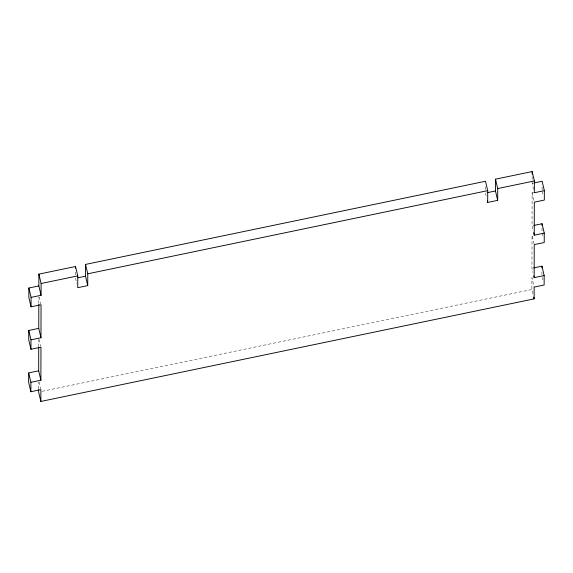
<?xml version="1.0" encoding="UTF-8"?>
<svg xmlns="http://www.w3.org/2000/svg" width="573" height="573" viewBox="0 0 573 573"><rect width="100%" height="100%" fill="white"/><g stroke="black" fill="none" stroke-linecap="round" stroke-linejoin="round"><path stroke-width="0.43" stroke-dasharray="2.87 2.15" d="M38.627 388.695L38.642 381.955M38.72 346.737L38.735 339.596M38.814 303.389L38.828 297.136M75.521 274.925L75.529 271.559M485.481 189.684L485.489 185.473M532.911 293.756L531.902 289.494L531.93 277.697L534.143 287.08M533.778 192.435L532.109 192.786L532.038 225.805L532.847 229.221M533.542 189.319L532.131 183.346L532.152 175.768M541.929 274.761L541.936 270.47M542.029 228.018L542.022 233.161L542.824 236.57M542.115 189.849L542.122 185.559M532.131 183.346L533.8 183.002M42.13 391.33L531.902 289.494M542.316 191.561L542.918 194.118M532.109 192.786L534.33 202.169M542.33 277.325L542.939 279.882M534.036 243.769L532.023 235.238L531.952 268.264L532.954 272.526M485.474 193.051L486.276 196.46M75.514 278.292L76.725 283.413M39.236 297.058L40.848 303.883M39.143 339.517L40.755 346.343M39.05 381.976L40.669 388.795"/><path stroke-width="0.86" d="M38.72 347.625L38.67 370.831L28.671 372.908L28.65 382.349L30.87 391.731L40.869 389.654L40.841 401.444L534.122 298.877L534.143 287.08L544.142 285.003L544.164 275.57L541.951 266.18L533.613 267.913M38.814 304.277L38.763 328.379L28.765 330.456L28.743 339.889L30.963 349.272L40.962 347.195L40.891 380.214L30.892 382.298L30.87 391.731M534.63 182.83L542.13 181.269L544.35 190.651L534.351 192.736L534.38 180.939L532.159 171.556L495.495 179.177L497.715 188.56L497.686 200.357L487.687 202.434L487.716 190.644L485.496 181.254L85.542 264.425L87.762 273.808L87.733 285.598L77.735 287.682L77.763 275.885L75.543 266.502L38.878 274.123L38.857 285.92L28.858 287.997L28.836 297.43L31.049 306.82L41.048 304.736L40.977 337.762L30.978 339.839L30.963 349.272M31.049 306.82L31.071 297.38L28.858 287.997M38.627 389.533L38.62 392.061L40.841 401.444M31.071 297.38L41.07 295.303L41.098 283.506L38.878 274.123M75.536 268.185L75.543 266.502M87.733 285.598L85.513 276.215L85.542 264.425M497.686 200.357L495.473 190.974L495.495 179.177M532.152 174.085L532.159 171.556M544.164 275.57L534.165 277.647L534.237 244.621L544.235 242.544L544.257 233.111L542.037 223.728L533.707 225.461M544.257 233.111L534.258 235.188L534.33 202.169L544.329 200.092L544.35 190.651M541.943 267.899L541.951 266.18M542.037 225.44L542.037 223.728M41.098 283.506L77.763 275.885M87.762 273.808L487.716 190.644M497.715 188.56L534.38 180.939M78.014 277.776L85.513 276.215M487.136 192.707L495.473 190.974M533.656 232.631L534.258 235.188M533.764 275.942L534.165 277.647M533.721 297.172L534.122 298.877M487.286 200.729L487.687 202.434M38.857 285.92L41.07 295.303M38.763 328.379L40.977 337.762M38.67 370.831L40.891 380.214M28.765 330.456L30.978 339.839M28.671 372.908L30.892 382.298"/></g></svg>
